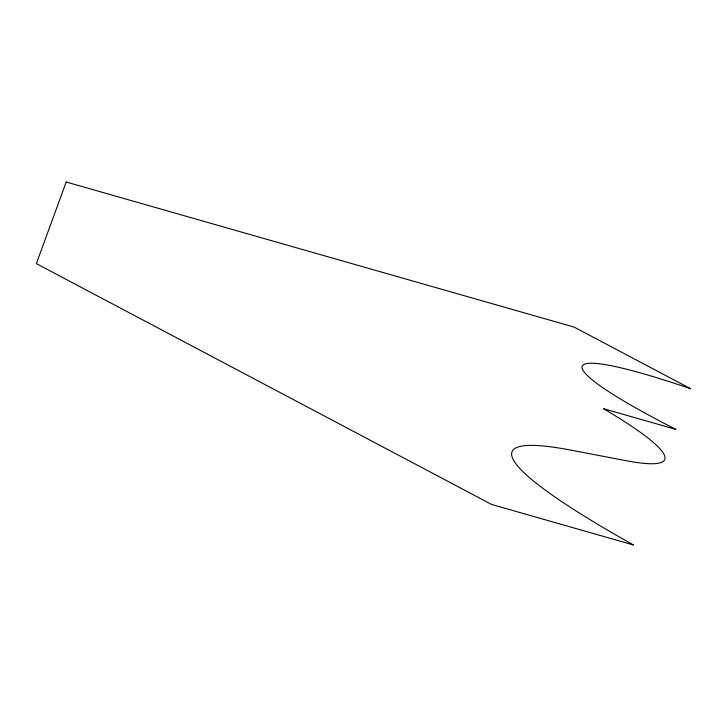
<?xml version="1.0" encoding="UTF-8"?>
<svg xmlns="http://www.w3.org/2000/svg" width="727" height="727" viewBox="0 0 727 727"><rect width="100%" height="100%" fill="white"/><g stroke="black" fill="none" stroke-linecap="round" stroke-linejoin="round"><path stroke-width="1.09" d="M66.193 182.004L36.35 263.628L491.634 504.465L633.517 544.996A548.594 56.388 23 0 1 570.804 450.113L625.602 460.6A365.736 37.595 23 0 0 603.583 408.728L675.801 429.357A256.013 26.317 23 0 1 690.65 388.736L574.139 327.105L66.193 182.004"/></g></svg>
